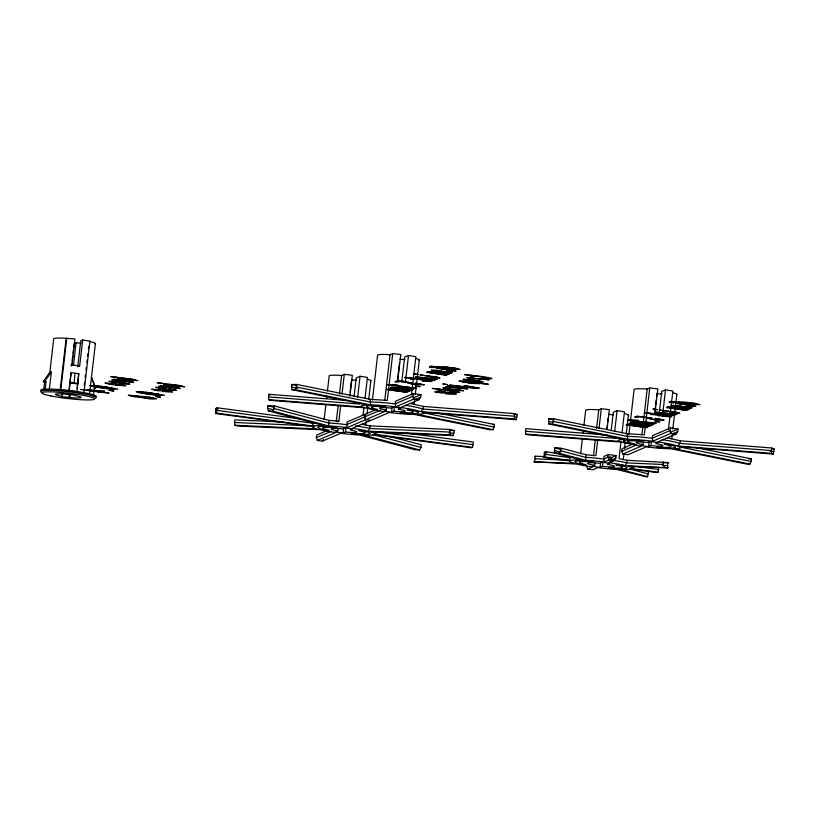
<?xml version="1.0" encoding="UTF-8"?>
<svg xmlns="http://www.w3.org/2000/svg" width="815" height="815" viewBox="0 0 815 815"><rect width="100%" height="100%" fill="white"/><g stroke="black" fill="none" stroke-linecap="round" stroke-linejoin="round"><path stroke-width="1.22" d="M283.019 422.007L234.822 419.857L234.516 422.465L234.954 425.257L316.903 428.914A26.488 2.679 6.6 0 1 313.031 426.571L215.506 413.521L215.567 411.025L215.863 408.427L217.32 407.806L299.91 418.849M586.81 466.282L587.788 469.063L592.699 466.954A26.488 2.679 6.6 0 1 576.877 464.081L533.815 461.84L573.923 463.297A26.488 2.679 6.6 0 1 570.052 460.964L543.982 457.47L544.349 452.376L545.795 451.755L556.991 453.252M69.244 390.813L71.058 372.73L75.011 373.199L78.77 373.759L76.956 391.842M75.011 373.199L74.094 383.478L70.141 383.009M43.653 390.365L44.56 382.551L46.007 381.929L45.233 388.623M49.684 373.708L53.698 339.02A21.058 2.129 6.6 0 1 62.765 338.123L74.97 338.897L71.965 364.916L70.803 365.415M49.358 389.071L51.325 372.078L50.092 372.323L43.552 381.481L44.56 382.551M60.147 390.375L66.168 338.337M60.758 390.12L66.779 338.082M62.042 396.375C47.138 393.431 61.003 393.451 66.738 394.358L75.204 395.071L74.45 395.397C89.355 398.331 75.479 398.321 69.754 397.404L61.288 396.701L62.042 396.375L62.47 392.647M71.577 365.894L71.863 363.419M72.148 360.933L72.729 355.982M73.014 353.506L73.442 349.788M73.727 347.302L74.155 343.594L76.07 342.769L81.052 343.166M68.949 390.935L71.058 372.73M69 397.73L69.428 394.002M69.754 397.404L70.182 393.686M73.482 365.12L76.07 342.769M77.751 366.832L80.767 340.752L82.682 339.937L89.905 341.169L83.884 393.207L81.826 392.84M77.089 388.327L78.77 373.759M78.515 366.455L79.676 365.955L82.682 339.937M84.281 384.802L84.566 382.316M85.147 377.365L85.432 374.89M86.003 369.929L86.288 367.453M86.859 362.492L87.154 360.016M87.582 356.298L87.867 353.822M88.438 348.871L88.723 346.385M89.467 394.44L95.426 343.472M93.44 396.202L94.336 388.398L95.681 388.052L91.433 377.437L95.467 388.429L94.336 388.398M215.506 413.521L216.474 413.113L217.32 407.806M375.124 409.976L365.049 414.295L364.743 416.903L365.731 419.674L384.11 411.789L364.02 407.724L270.376 400.359L268.644 399.656L268.512 396.885L268.807 394.277L346.171 400.359M216.474 413.113L313.999 426.153A26.488 2.679 6.6 0 1 324.339 425.725L268.38 410.923L267.595 408.274L267.901 405.666L274.38 405.962L328.954 420.387L338.887 421.182L340.741 405.157M268.38 410.923L272.699 411.117L274.074 408.56L274.38 405.962M268.644 399.656L362.288 407.021L361.147 406.328L361.595 405.544L367.188 404.912L291.923 389.672L291.668 384.476L296.782 384.446L370.183 399.309L387.308 400.41L392.728 353.578L400.786 354.454L397.771 380.473L405.483 381.512L408.498 355.493L415.854 356.675L411.443 394.878M291.923 389.672L295.325 389.662L296.782 384.446M312.318 421.396L312.114 423.128L313.999 426.153M389.764 436.473L421.294 444.807L420.988 447.415L419.613 449.962L415.293 449.768L359.323 434.976A26.488 2.679 6.6 0 1 340.823 433.254L322.445 441.129L317.31 440.446L316.322 437.675L316.627 435.067L326.703 430.748M323.127 428.211L323.412 425.736M324.136 419.542L325.857 404.678M326.571 398.484L326.856 395.998M327.426 391.047L329.148 376.184A21.058 2.129 6.6 0 1 338.215 375.287L341.617 375.501L344.307 374.35L352.355 375.236L349.92 396.294M328.954 420.387L328.659 425.909A26.488 2.679 6.6 0 1 347.17 427.641L365.538 419.756L370.876 420.357L389.244 412.482A26.488 2.679 6.6 0 0 407.755 414.203L414.244 414.438L489.509 429.688L492.922 429.668L494.073 427.06L494.369 424.462L437.146 412.869M336.31 421.345L338.174 405.238M339.468 394.083L341.617 375.501M337.787 430.931C322.883 427.997 336.758 428.007 342.483 428.924L344.888 427.895L352.6 428.924L350.195 429.953C365.1 432.897 351.234 432.877 345.499 431.97L343.105 432.999L335.393 431.96L337.787 430.931L338.072 428.456M342.025 394.063L344.307 374.35M343.105 432.999L343.675 428.038M345.499 431.97L346.069 427.009M350.083 392.321L351.377 381.165M354.067 396.498L356.216 377.916L360.067 376.265L364.743 376.958L367.433 377.447L365.008 398.392M357.632 397.323L360.067 376.265M363.011 415.65L364.01 407.021M365.538 419.756L364.56 416.985L364.855 414.377L346.946 422.068L347.17 427.641M364.855 432.673L365.14 430.198M365.721 425.236L366.149 421.518M367.005 414.081L367.728 407.887M368.726 399.218L370.876 380.636M370.183 399.309L370.601 404.902L377.09 405.137A26.488 2.679 6.6 0 1 395.591 406.868L413.969 398.983L419.104 399.666L420.693 397.241L420.988 394.633L413.287 393.604L395.367 401.296L395.591 406.868M371.559 407.439L371.844 404.963M372.414 400.012L377.579 355.411A21.058 2.129 6.6 0 1 386.636 354.515L390.039 354.729L392.728 353.578M362.013 424.279L370.03 425.888L369.735 428.486L368.136 431.196A26.488 2.679 6.6 0 0 352.304 428.323L370.682 420.438M384.741 400.572L390.039 354.729M398.912 406.705L398.627 409.181C413.531 412.125 399.656 412.105 393.92 411.198L391.526 412.227L383.814 411.188L386.218 410.159L386.504 407.683M391.526 412.227L392.096 407.266M393.92 411.198L394.358 407.48M397.363 381.461L399.513 362.879M401.775 381.919L404.647 357.143L408.498 355.493M413.969 398.983L412.981 396.212L413.287 393.604M414.142 404.464L414.57 400.746M415.293 394.552L419.307 359.863M410.444 403.507L423.321 406.42L423.016 409.028L420.825 411.616L416.557 410.424A26.488 2.679 6.6 0 0 400.736 407.551L419.104 399.666M449.951 429.454L454.373 430.615L453.038 435.628L450.084 434.853L449.951 429.454L370.03 425.888M419.613 449.962L363.643 435.169A26.488 2.679 6.6 0 0 373.993 434.731L471.508 447.781L472.476 447.364L473.026 444.654L473.321 442.056L407.011 433.183M514.632 413.602L517.23 414.652L516.201 419.684L514.469 418.981L514.632 413.602L423.321 406.42M632.145 444.358L622.069 448.688L621.764 451.286L622.752 454.057L641.12 446.182L621.03 442.107L527.397 434.752L525.665 434.049L525.532 431.267L525.828 428.67L607.002 435.047M534.497 461.545L535.445 456.196L544.206 456.583M525.665 434.049L619.298 441.404L618.167 440.721L618.616 439.937L624.209 439.305L548.943 424.065L548.689 418.859L553.803 418.839L627.204 433.702L644.329 434.803L649.749 387.96L657.807 388.847L654.791 414.866L662.503 415.895L665.509 389.876L672.874 391.057L668.453 429.261M543.982 457.47L544.95 457.062L545.795 451.755M548.943 424.065L552.346 424.045L553.803 418.839M544.95 457.062L571.02 460.546A26.488 2.679 6.6 0 1 581.36 460.108L554.434 452.987L554.699 447.934L555.728 447.496C569.379 448.933 582.042 455.575 595.908 455.575L597.752 439.55M554.434 452.987L558.754 453.181L560.873 450.827L561.178 448.219M579.628 462.553L579.913 460.068M580.637 453.873L582.348 439.01M583.071 432.816L583.357 430.34M583.927 425.379L585.649 410.515A21.587 2.18 6.6 0 1 594.94 409.599L598.76 409.833L601.317 408.733L609.375 409.619L607.083 429.444M585.975 454.78L585.679 460.302A26.488 2.679 6.6 0 1 604.19 462.024L609.1 459.915L614.235 460.607L615.824 458.173L616.12 455.575L608.418 454.546L603.956 456.451L604.19 462.024M593.452 455.677L595.317 439.57M596.611 428.425L598.76 409.833M594.756 465.345L592.148 464.876A13.692 1.386 6.6 0 1 596.509 463.002L599.555 463.287L601.908 462.278L605.861 462.757L609.62 463.307L607.267 464.316L609.875 464.795A13.692 1.386 6.6 0 1 605.514 466.659L602.468 466.374L600.125 467.382L592.413 466.353L594.756 465.345L595.042 462.869M599.035 428.456L601.317 408.733M600.125 467.382L600.696 462.431M602.468 466.374L603.039 461.422M606.768 429.21L607.195 425.491M607.623 421.773L608.061 418.054M609.1 459.915L608.112 457.144L608.418 454.546M611.138 430.87L613.288 412.278L617.087 410.648L621.764 411.341L624.453 411.83L622.028 432.785M610.048 459.599L610.333 457.113M658.785 467.749L658.041 472.191L631.982 468.707A26.488 2.679 6.6 0 0 628.1 466.363L668.208 467.83L625.156 465.589A26.488 2.679 6.6 0 0 609.325 462.716L611.372 460.088L611.668 457.49L616.12 455.575M614.653 431.716L617.087 410.648M621.03 441.414L619.033 458.662L627.051 460.271L668.809 462.625L662.778 462.839M622.395 467.117L622.68 464.642M623.261 459.68L623.974 453.486M624.545 448.535L625.268 442.331M626.266 433.662L628.416 415.079M627.204 433.702L627.611 439.285L634.101 439.53A26.488 2.679 6.6 0 1 652.611 441.251L670.979 433.366L676.124 434.059L677.713 431.624L678.009 429.026L670.297 427.997L652.387 435.679L652.611 441.251M628.049 441.781L628.334 439.295M628.915 434.344L634.07 389.743A21.587 2.18 6.6 0 1 643.361 388.826L647.181 389.061L649.749 387.96M627.051 460.271L626.755 462.879L625.156 465.589M641.884 434.904L647.181 389.061M643.178 444.572L640.58 444.104A13.692 1.386 6.6 0 1 644.94 442.229L647.986 442.514L650.329 441.506L654.282 441.985L658.041 442.535L655.698 443.543L658.306 444.022A13.692 1.386 6.6 0 1 653.936 445.887L650.89 445.601L648.546 446.61L640.834 445.581L643.178 444.572L643.616 440.854M648.546 446.61L649.117 441.659M650.89 445.601L651.317 441.893M654.903 410.913L655.331 407.194M655.627 404.719L656.197 399.768M656.482 397.282L656.91 393.574L659.956 393.849A13.692 1.386 6.6 0 0 662.126 394.002M587.788 469.063L592.933 469.746L597.843 467.637A26.488 2.679 6.6 0 0 616.344 469.359L646.906 476.969L647.589 476.673L648.536 471.325L646.173 470.703M658.846 416.292L661.719 391.506L665.509 389.876M664.571 467.341L663.064 464.499L663.359 461.891M670.979 433.366L670.001 430.595L670.297 427.997M667.526 468.126L667.791 463.063M671.682 438.908L672.11 435.19M672.833 428.996L676.847 394.307M667.454 437.889L680.342 440.813L680.036 443.411L677.846 446.009L673.577 444.807A26.488 2.679 6.6 0 0 657.756 441.944L676.124 434.059M622.752 454.057L627.896 454.75L646.264 446.865A26.488 2.679 6.6 0 0 664.775 448.586L671.265 448.831L746.53 464.071L749.932 464.061L751.094 461.453L751.389 458.845L696.652 447.761M771.652 447.985L774.25 449.045L773.211 454.067L771.479 453.364L771.652 447.985L680.342 440.813M50.092 372.323L43.327 381.858M95.681 388.052L94.234 388.673M359.089 402.977L359.822 404.057L268.512 396.885M616.109 437.37L616.843 438.45L525.532 431.267M322.445 441.129L323.504 439.509M44.774 382.174L43.552 381.481L44.784 381.237L51.325 372.078M453.038 435.628L371.08 431.97A26.488 2.679 6.6 0 1 374.961 434.314L377.926 431.93A26.62 2.69 6.6 0 0 378.201 431.461M631.982 468.707L634.946 466.323M89.905 341.169L89.304 341.434L91.84 342.015A21.058 2.129 6.6 0 1 95.131 344.001M337.329 421.854L338.887 421.182M316.322 437.675L330.88 431.43M364.56 416.985L346.64 424.666A26.62 2.69 6.6 0 0 328.649 422.995L274.074 408.56M364.743 416.903L380.422 410.169M412.981 396.212L395.061 403.894A26.62 2.69 6.6 0 0 377.08 402.223L369.878 401.917L296.477 387.054M413.154 398.005L420.988 394.633M317.31 440.446L335.678 432.561A26.488 2.679 6.6 0 1 319.857 429.688L237.909 426.041L234.954 425.257M415.09 399.645L420.693 397.241M398.627 409.181L401.021 408.152L393.309 407.123L390.915 408.152C385.179 407.235 371.304 407.225 386.218 410.159M534.416 456.634L535.445 456.196M608.112 457.144L603.66 459.059A26.62 2.69 6.6 0 0 585.669 457.378L560.873 450.827M621.764 451.286L636.321 445.041M670.001 430.595L652.082 438.287A26.62 2.69 6.6 0 0 634.09 436.606L626.898 436.3L553.497 421.437M670.175 432.388L678.009 429.026M611.372 460.088L615.824 458.173M672.11 434.028L677.713 431.624M609.325 462.716L614.235 460.607M658.041 472.191L657.073 472.608L631.014 469.114A26.488 2.679 6.6 0 1 620.663 469.552L647.589 476.673M492.331 424.472L494.369 424.462M748.323 458.865L751.389 458.845M449.299 430.391L454.373 430.615M234.516 422.465L308.09 425.746M310.627 425.858L313.164 425.97M449.646 432.052L369.735 428.486A26.62 2.69 6.6 0 0 355.544 425.868M448.994 432.999L454.067 433.223M368.136 431.196L450.084 434.853M535.139 458.794L568.952 460.302M663.064 464.499L626.755 462.879A26.62 2.69 6.6 0 0 613.746 460.424M662.473 465.447L667.485 465.671M404.923 359.558L399.941 359.16M356.501 380.33L351.52 379.933M693.738 404.199L696.866 404.24L686.892 402.467M513.43 414.356L517.23 414.652M514.336 416.2L423.016 409.028L418.156 407.714A26.62 2.69 6.6 0 0 405.147 405.269M514.397 417.056L516.934 417.26M420.825 411.616L514.469 418.981M516.201 419.684L422.557 412.319L423.688 413.011L423.24 413.796L417.647 414.428L492.922 429.668M771.713 448.841L774.25 449.045M771.357 450.593L680.036 443.411L675.177 442.107A26.62 2.69 6.6 0 0 662.167 439.652M770.144 451.347L773.944 451.642M677.846 446.009L771.479 453.364M773.211 454.067L679.578 446.712L680.708 447.394L680.26 448.179L674.667 448.821L749.932 464.061M608.489 414.346L611.535 414.621A13.692 1.386 6.6 0 0 613.695 414.774M63.163 390.344L66.769 390.68M447.038 367.219C427.294 366.23 479.016 371.609 447.14 367.239M686.78 402.447L682.114 402.416L692.098 404.016M470.652 379.933C450.909 378.934 502.631 384.323 470.764 379.953M466.628 381.664C446.885 380.666 498.617 386.045 466.74 381.675M455.85 390.436L463.623 390.752L455.921 389.295C475.726 393.309 427.315 384.741 448.128 388.959L445.917 388.378L455.789 390.426M124.726 378.455C104.982 377.467 156.704 382.846 124.838 378.476M171.405 384.639C151.672 383.651 203.393 389.03 171.517 384.66M168.674 389.967L176.447 390.283L168.746 388.826C188.55 392.84 140.139 384.272 160.952 388.49L158.742 387.909L168.613 389.957M391.893 389.865L389.285 389.733L406.777 392.29L386.361 389.56L389.886 388.673L409.476 391.139L390.63 389.163L408.132 391.72L391.913 389.865M71.965 364.916L79.676 365.955M70.447 382.388L78.159 383.417M70.233 390.935L75.703 391.658M149.43 397.088L128.291 395.153L131.276 396.294A7.162 0.723 6.6 0 0 139.253 397.19L148.31 398.698A7.437 0.754 6.6 0 0 152.823 399.065L156.511 398.749L149.451 397.099M120.1 384.313L104.972 383.03L112.378 384.772L122.688 384.721L125.775 385.811L115.832 385.23L122.739 385.424L120.926 384.772M166.79 390.507L151.661 389.213L157.315 390.721L169.377 390.905L172.454 392.005L162.521 391.414L169.428 391.608L167.615 390.956M215.863 408.427L218.369 408.763M544.349 452.376L546.834 452.712M217.024 410.403L312.114 423.128A26.62 2.69 6.6 0 1 315.762 422.669M377.926 431.93L473.026 444.654M545.5 454.352L569.135 457.521A26.62 2.69 6.6 0 1 572.782 457.052M637.432 466.659L658.581 469.481M374.961 434.314L472.476 447.364M607.909 456.93L611.668 457.49M74.094 383.478L77.853 384.038M76.661 391.974L78.739 392.28M548.689 418.859L553.66 419.868M680.179 447.089L751.094 461.453M548.383 421.467L553.365 422.476M552.346 424.045L627.611 439.285M291.668 384.476L296.65 385.485M423.158 412.706L494.073 427.06M291.373 387.074L297.587 388.337M295.325 389.662L370.601 404.902M554.699 447.934L560.598 449.493M629.343 468.931L648.231 473.923M554.394 450.532L560.302 452.101M558.754 453.181L585.679 460.302M267.901 405.666L273.962 407.276M372.486 434.578L420.988 447.415M267.595 408.274L273.657 409.874M272.699 411.117L328.659 425.909M268.807 394.277L270.539 394.98M44.784 381.237L46.007 381.929M569.135 457.521L571.02 460.546M673.17 392.81A21.587 2.18 6.6 0 1 676.532 394.847M415.721 358.406A21.058 2.129 6.6 0 1 419.002 360.383M367.29 379.179A21.058 2.129 6.6 0 1 370.581 381.155M40.903 390.334A27.904 2.822 6.6 0 1 70.08 390.619A27.904 2.822 6.6 0 1 95.793 396.925M42.237 392.524A27.904 2.822 6.6 0 1 66.3 391.516A27.904 2.822 6.6 0 1 95.64 398.229M624.748 413.582A21.587 2.18 6.6 0 1 628.11 415.619M131.235 395.56L139.497 396.65L131.235 395.56M153.515 398.301L147.209 398.25L142.543 397.058L153.515 398.301M466.995 377.61L472.649 379.107L474.585 379.057L469.99 378.017L489.102 379.821L466.995 377.61M479.118 388.001L473.596 388.235L449.585 385.077L476.092 387.899L463.99 385.831L465.844 385.77L479.118 388.001M126.763 383.529L122.362 383.519L117.543 381.94L108.976 381.318L112.572 382.367L114.263 382.306L112.062 381.838L115.781 381.98L121.934 383.773L129.768 384.099L122.067 382.643L126.763 383.529M434.334 370.468C434.11 370.642 462.716 372.812 448.27 372.496L449.238 372.221L440.925 371.783L451.337 373.178L434.375 371.171L431.298 370.071L441.241 370.662L434.334 370.468M452.59 393.625L445.673 393.604C472.017 395.723 442.718 391.373 437.787 391.281C425.827 392.535 452.773 393.024 452.59 393.625M674.076 405.697C673.862 405.87 702.469 408.04 688.023 407.724L688.991 407.449L680.678 407.011L691.089 408.407L674.127 406.4L671.051 405.299L680.994 405.89L674.076 405.697M391.75 387.044L392.524 387.522L390.385 387.828L408.947 390.64L410.801 390.568L393.309 388.011L410.291 390.059L412.156 389.988L394.654 387.431L413.5 389.417L391.75 387.044M427.957 371.508L428.731 371.997L426.591 372.302L445.153 375.104L447.007 375.043L429.515 372.486L446.498 374.523L448.352 374.462L430.86 371.905L449.697 373.881L427.957 371.508M627.479 423.994L628.253 424.483L626.114 424.788L644.675 427.59L646.529 427.518L629.037 424.961L646.02 427.009L647.884 426.948L630.403 424.472L649.229 426.367L627.479 423.994M631.503 422.272L632.277 422.751L630.138 423.056L648.699 425.858L650.553 425.797L633.082 423.321L650.044 425.287L651.898 425.216L634.406 422.659L653.253 424.646L631.503 422.272M667.709 406.736L668.473 407.225L666.344 407.531L684.895 410.332L686.76 410.271L669.278 407.795L686.25 409.751L688.105 409.69L670.613 407.133L689.449 409.11L667.709 406.736M108.008 383.427L111.023 384.272L116.107 384.099L108.008 383.427M154.687 389.611L157.703 390.456L162.796 390.283L154.687 389.611M437.838 391.801L440.854 392.647L445.948 392.473L437.838 391.801M130.797 381.807L111.696 380.147L133.813 382.367L130.736 381.267L113.774 379.26L130.797 381.807M177.476 387.991L158.385 386.33L180.492 388.551L177.415 387.451L160.463 385.444L177.476 387.991M437.013 377.467L430.249 377.467L440.029 378.038L436.952 376.938L420 374.92L437.013 377.467M453.099 370.57L446.335 370.56L456.115 371.131L453.048 370.03L436.086 368.023L453.099 370.57M464.652 388.46L445.561 386.799L467.667 389.02L464.591 387.92L447.639 385.913L464.652 388.46M676.766 412.696L670.001 412.696L679.781 413.266L676.705 412.156L659.743 410.149L676.766 412.696M692.852 405.799L686.087 405.788L695.867 406.359L692.791 405.259L675.839 403.252L692.852 405.799M114.915 388.694L110.636 388.847L95.263 386.809L114.915 388.694M161.604 394.878L157.315 395.031L141.953 392.993L161.604 394.878M92.513 385.892L111.645 387.889L92.513 385.892M139.192 392.076L158.324 394.083L139.192 392.076M439.356 366.618L439.856 367.117L430.768 366.22L454.627 369.358L460.149 369.399L454.485 367.901L439.356 366.618M479.821 383.631L471.437 383.478L458.947 381.063L464.469 381.114L488.317 384.252L479.24 383.345L479.821 383.631M679.109 401.846L679.608 402.345L670.521 401.449L694.38 404.576L699.902 404.627L694.237 403.13L679.109 401.846M318.288 427.009L318.074 427.386A18.725 1.895 6.6 0 0 320.611 428.914L328.139 430.738L329.26 430.259L326.713 429.678A21.058 2.129 6.6 0 1 332.194 427.325L336.717 427.05L326.295 426.479A18.725 1.895 6.6 0 0 319.531 426.765L318.288 427.009M366.719 406.237L366.343 406.889L370.825 408.712L376.561 409.965L377.681 409.487L375.145 408.896A21.058 2.129 6.6 0 1 380.615 406.553L385.149 406.278L374.717 405.707A18.725 1.895 6.6 0 0 367.952 405.992L366.719 406.237M369.918 433.498L368.462 434.13A18.725 1.895 6.6 0 1 361.697 434.415L351.265 433.835L355.798 433.56A21.058 2.129 6.6 0 0 361.269 431.216L358.732 430.636L359.853 430.147L367.382 431.97A18.725 1.895 6.6 0 1 369.918 433.498M418.339 412.726L416.883 413.358A18.725 1.895 6.6 0 1 410.118 413.643L399.686 413.062L404.22 412.787A21.058 2.129 6.6 0 0 409.701 410.444L407.154 409.863L408.274 409.375L415.803 411.198A18.725 1.895 6.6 0 1 418.339 412.726M575.309 461.392L575.095 461.769A18.725 1.895 6.6 0 0 577.631 463.307L585.15 465.131L586.158 464.693L583.306 464.041A21.587 2.18 6.6 0 1 588.919 461.636L593.738 461.443L583.316 460.862A18.725 1.895 6.6 0 0 576.541 461.147L575.309 461.392M623.74 440.62L623.363 441.272L627.835 443.095L633.581 444.358L634.579 443.92L631.727 443.268A21.587 2.18 6.6 0 1 637.34 440.864L642.169 440.671L631.737 440.09A18.725 1.895 6.6 0 0 624.973 440.375L623.74 440.62M626.939 467.892L625.482 468.513A18.725 1.895 6.6 0 1 618.707 468.798L608.285 468.218L613.104 468.034A21.587 2.18 6.6 0 0 618.728 465.62L615.865 464.968L616.874 464.54L624.402 466.363A18.725 1.895 6.6 0 1 626.939 467.892M675.36 447.119L673.903 447.741A18.725 1.895 6.6 0 1 667.139 448.026L656.707 447.445L661.536 447.262A21.587 2.18 6.6 0 0 667.149 444.847L664.296 444.195L665.295 443.768L672.823 445.591A18.725 1.895 6.6 0 1 675.36 447.119M89.67 385.515L93.297 386.819L107.886 388.837L117.89 389.112L99.512 385.943L89.67 385.515M136.35 391.699L139.986 393.013L154.565 395.02L164.569 395.295L146.191 392.127L136.35 391.699M627.611 419.857L636.342 421.885L653.07 422.832L650.686 423.861L653.895 424.157L656.9 422.863L637.187 421.671L630.453 420.234L638.879 420.479L627.611 419.857M424.106 384.782L414.03 384.497L407.276 382.744L408.447 382.48L399.605 381.471L398.107 382.113L394.847 381.838L397.099 380.87L412.237 382.877C402.406 383.906 434.151 385.872 415.151 383.193L424.106 384.782M663.858 420.01L653.783 419.725L647.029 417.973L648.2 417.708L639.347 416.699L637.86 417.341L634.6 417.066L636.841 416.098L651.99 418.095C642.159 419.134 673.903 421.09 654.903 418.411L663.858 420.01M98.656 391.923L98.136 392.147L109.037 392.993L102.181 392.076L104.544 391.068L80.42 389.478L98.656 391.923M100.703 391.037L99.216 391.679L87.297 390.09L100.703 391.037M412.319 378.425L410.546 379.189L413.755 379.484L415.293 378.822L428.975 381.084L422.201 380.921C444.593 382.969 422.751 379.087 415.854 378.588L404.688 377.406L412.319 378.425M439.968 389.407L438.185 390.171L441.404 390.466L442.932 389.804L456.624 392.066L449.839 391.903C472.231 393.961 450.389 390.069 443.492 389.57L432.337 388.388L439.968 389.407M472.14 375.603L470.367 376.367L473.586 376.662L475.114 376L488.806 378.262L482.022 378.099C504.414 380.157 482.572 376.265 475.675 375.766L464.509 374.584L472.14 375.603M652.071 413.653L650.299 414.417L653.508 414.703L655.046 414.051L668.728 416.312L661.953 416.139C684.345 418.197 662.503 414.315 655.606 413.806L644.441 412.635L652.071 413.653M117.757 377.722L117.044 378.14L122.698 379.362L137.837 380.636L132.173 379.138L110.545 376.561L119.041 377.702L117.757 377.722M164.436 383.906L163.733 384.323L169.388 385.546L184.526 386.819L178.852 385.322L157.224 382.744L165.73 383.885L164.436 383.906M416.231 376.825L415.222 377.264L433.386 380.147L435.251 380.085L418.217 377.386L437.329 379.189L416.231 376.825M463.99 379.189L462.971 379.617L475.461 381.746L483.764 382.113L478.099 380.615L463.99 379.189M655.983 412.054L654.975 412.492L673.139 415.375L675.003 415.314L657.97 412.604L677.082 414.417L655.983 412.054M109.149 390.283L113.703 390.996L109.149 390.283M155.838 396.467L160.382 397.18L155.838 396.467M429.464 366.872L434.018 367.585L429.464 366.872M413.378 373.779L417.922 374.482L413.378 373.779M415.365 385.953L419.919 386.656L415.365 385.953M669.217 402.101L673.771 402.814L669.217 402.101M653.131 409.008L657.674 409.711L653.131 409.008M655.117 421.182L659.671 421.885L655.117 421.182M442.963 383.936L447.506 384.639L442.963 383.936M389.397 384.7L387.532 384.762L416.149 388.276L393.421 385.24L398.443 385.444L396.416 384.986L389.397 384.7M51.039 395.968A26.579 2.69 6.6 0 0 94.194 399.36A26.579 2.69 6.6 0 0 59.505 392.331A26.579 2.69 6.6 0 0 51.039 395.968"/></g></svg>
